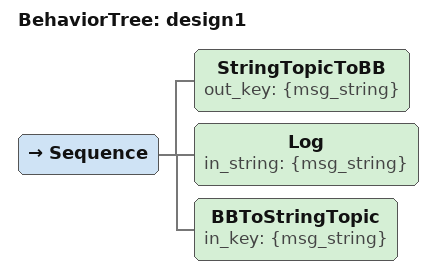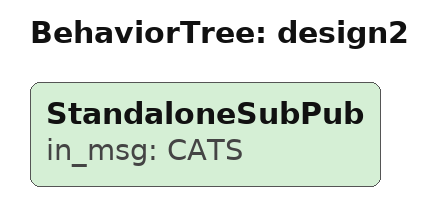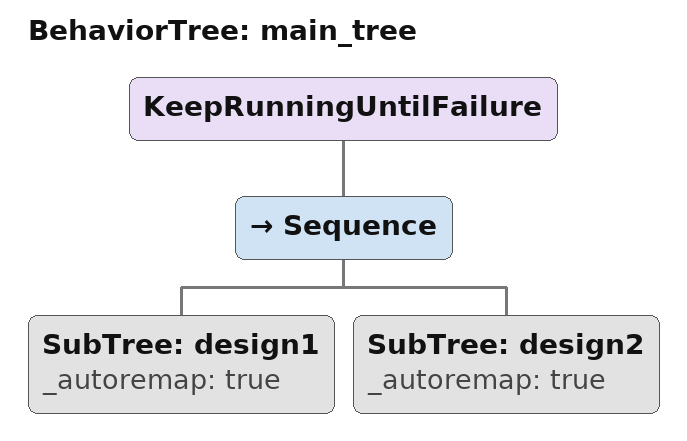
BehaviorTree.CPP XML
<?xml version="1.0" encoding="UTF-8"?>
<root BTCPP_format="4">
  <BehaviorTree ID="design1">
    <Sequence>
      <StringTopicToBB out_key="{msg_string}"/>
      <Log in_string="{msg_string}"/>
      <BBToStringTopic in_key="{msg_string}"/>
    </Sequence>
  </BehaviorTree>

  <BehaviorTree ID="design2">
    <StandaloneSubPub in_msg="CATS"/>
  </BehaviorTree>

  <BehaviorTree ID="main_tree">
    <KeepRunningUntilFailure>
      <Sequence>
        <SubTree ID="design1"
                 _autoremap="true"/>
        <SubTree ID="design2"
                 _autoremap="true"/>
      </Sequence>
    </KeepRunningUntilFailure>
  </BehaviorTree>

</root>
